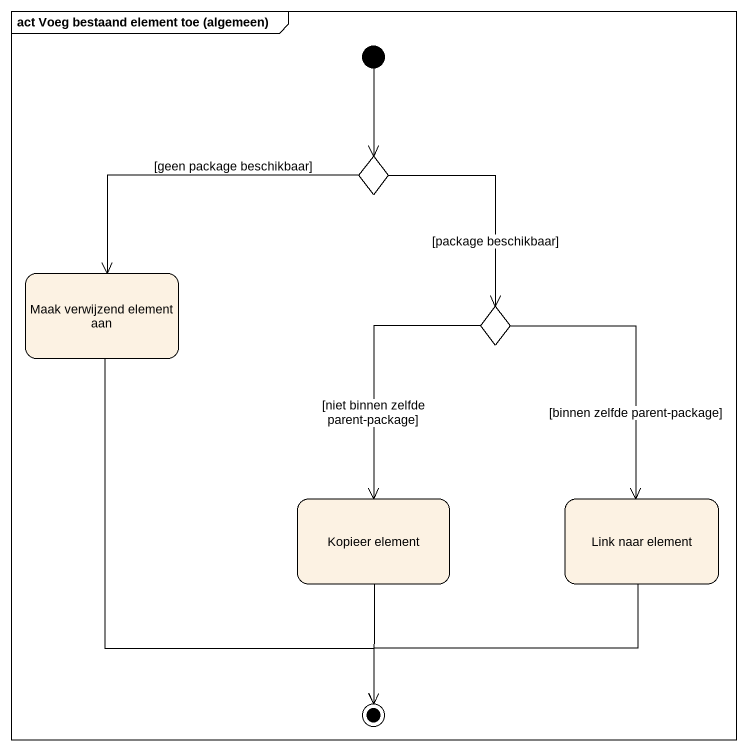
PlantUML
@startuml
mainframe act Voeg bestaand element toe (algemeen)
hide empty description
state choice1 <<choice>>
state "Maak verwijzend element aan" as Maak_verwijzend_element_aan
state choice2 <<choice>>
state "Kopieer element" as Kopieer_element
state "Link naar element" as Link_naar_element
[*] --> choice1
choice1 -left-> Maak_verwijzend_element_aan : [geen package beschikbaar]
choice1 --> choice2 : [package beschikbaar]
choice2 --> Kopieer_element : [niet binnen zelfde parent-package]
choice2 --> Link_naar_element : [binnen zelfde parent-package]
Maak_verwijzend_element_aan --> [*]
Kopieer_element --> [*]
Link_naar_element --> [*]
@enduml
